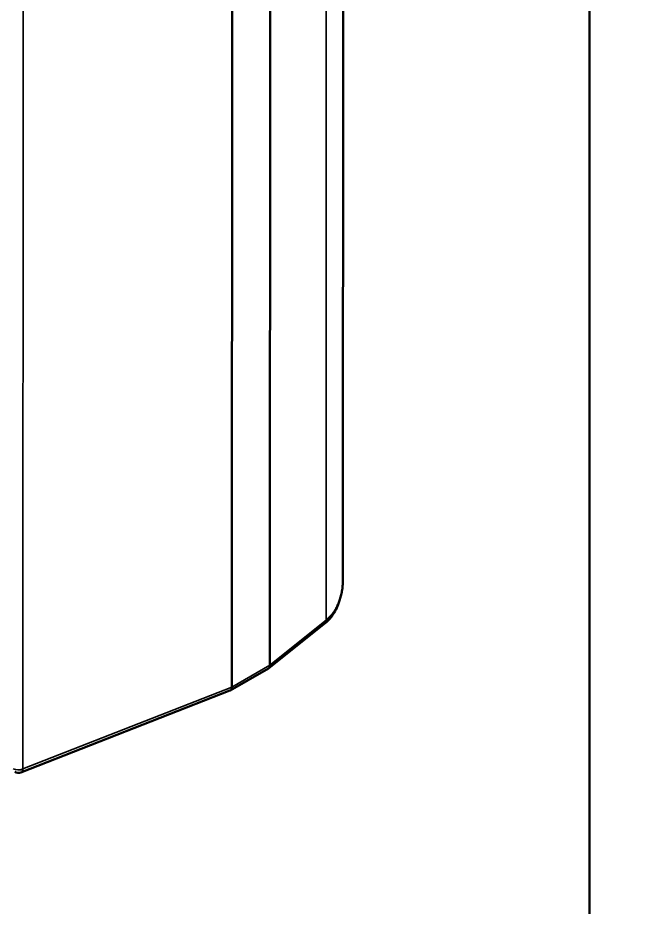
# Model space of a CAD drawing. Header units: millimetres. Extents: x 3137 to 5094, y 789 to 1822.
# Drawn here: x 4173.457 to 4175.179, y 1588.235 to 1590.714 of the extents above; entities that cross this region are included whole.
import ezdxf

# ---------------------------------------------------------------- set-up
doc = ezdxf.new("R2010")
doc.units = ezdxf.units.MM
doc.header["$LTSCALE"] = 1.8
doc.layers.add('외형선(ISO)', color=7, linetype='Continuous', lineweight=50)
doc.layers.add('좁은 외형선(ISO)', color=7, linetype='Continuous', lineweight=35)

msp = doc.modelspace()

# ---------------------------------------------------------------- linework, layer by layer
at = {"layer": '외형선(ISO)'}
for p, q in [((4175.049, 1571.8599), (4175.049, 1593.8321)), ((4174.3625, 1591.3259), (4174.3621, 1589.1515)), ((4174.1589, 1588.9098), (4174.1593, 1591.2039)), ((4174.0528, 1588.8486), (4174.0532, 1591.1427)), ((4174.1558, 1588.9014), (4174.3125, 1589.0265)), ((4174.1589, 1588.9097), (4174.1589, 1588.9098)), ((4174.0484, 1588.8393), (4174.155, 1588.9008)), ((4174.0475, 1588.8388), (4173.4654, 1588.6109)), ((4174.0528, 1588.8485), (4174.0528, 1588.8486))]:
    msp.add_line(p, q, dxfattribs=at)
msp.add_arc((4173.4581, 1588.6295), 0.02, 239.9906, 291.3831, dxfattribs=at)
for centre, major_axis, ratio, start_param, end_param in [((4175.1786, 1589.8271), (2.5, 4.3301), 0.57735, 5.497787, 8.63938), ((4174.1442, 1588.9176), (0.0113, -0.0165), 0.57624, 6.239577, 7.022328), ((4174.0393, 1588.857), (0.0087, -0.018), 0.576259, 6.240067, 7.109544)]:
    msp.add_ellipse(centre, major_axis=major_axis, ratio=ratio, start_param=start_param, end_param=end_param, dxfattribs=at)
for points, knots in [([(4174.3153, 1589.0347), (4174.3179, 1589.0368), (4174.3205, 1589.039), (4174.323, 1589.0414), (4174.3255, 1589.0438), (4174.3279, 1589.0464), (4174.3302, 1589.0491), (4174.3325, 1589.0519), (4174.3348, 1589.0548), (4174.3369, 1589.0579), (4174.339, 1589.061), (4174.341, 1589.0642), (4174.3429, 1589.0676), (4174.3448, 1589.0711), (4174.3466, 1589.0746), (4174.3482, 1589.0784), (4174.3499, 1589.0821), (4174.3514, 1589.0861), (4174.3528, 1589.0901), (4174.3542, 1589.0942), (4174.3554, 1589.0984), (4174.3565, 1589.1028), (4174.3576, 1589.1072), (4174.3585, 1589.1117), (4174.3593, 1589.1163), (4174.3601, 1589.1209), (4174.3607, 1589.1257), (4174.3612, 1589.1306), (4174.3616, 1589.1355), (4174.3619, 1589.1405), (4174.362, 1589.1456), (4174.3621, 1589.1475), (4174.3621, 1589.1495), (4174.3621, 1589.1515)], [0.0872665, 0.0872665, 0.0872665, 0.0872665, 0.1546996, 0.1546996, 0.1546996, 0.2221328, 0.2221328, 0.2221328, 0.289566, 0.289566, 0.289566, 0.3569992, 0.3569992, 0.3569992, 0.4244323, 0.4244323, 0.4244323, 0.4918655, 0.4918655, 0.4918655, 0.5592987, 0.5592987, 0.5592987, 0.6267319, 0.6267319, 0.6267319, 0.694165, 0.694165, 0.694165, 0.7615982, 0.7615982, 0.7615982, 0.7876775, 0.7876775, 0.7876775, 0.7876775]), ([(4174.3501, 1589.0828), (4174.3457, 1589.0706), (4174.3401, 1589.059), (4174.3272, 1589.0404), (4174.3203, 1589.0328), (4174.3125, 1589.0265)], [0.002871225, 0.002871225, 0.002871225, 0.002871225, 0.00704691, 0.00704691, 0.01047629, 0.01047629, 0.01047629, 0.01047629])]:
    msp.add_open_spline(points, degree=3, knots=knots, dxfattribs=at)
at = {"layer": '좁은 외형선(ISO)'}
for p, q in [((4174.3153, 1589.0347), (4174.3157, 1591.2943)), ((4173.4713, 1590.8068), (4173.4709, 1588.6207)), ((4174.1589, 1588.9097), (4174.3153, 1589.0347)), ((4174.0528, 1588.8486), (4174.1589, 1588.9098)), ((4173.4709, 1588.6207), (4174.0528, 1588.8485))]:
    msp.add_line(p, q, dxfattribs=at)
for centre, major_axis, ratio, start_param, end_param in [((4174.3, 1589.0421), (0.0125, -0.0156), 0.572962, 0, 0.694804), ((4173.4581, 1588.6295), (0.02, 0), 0.57746, 3.927086, 5.410615), ((4173.4581, 1588.6295), (0.0073, -0.0186), 0.573, 0, 0.868023)]:
    msp.add_ellipse(centre, major_axis=major_axis, ratio=ratio, start_param=start_param, end_param=end_param, dxfattribs=at)

doc.saveas('drawing.dxf')
